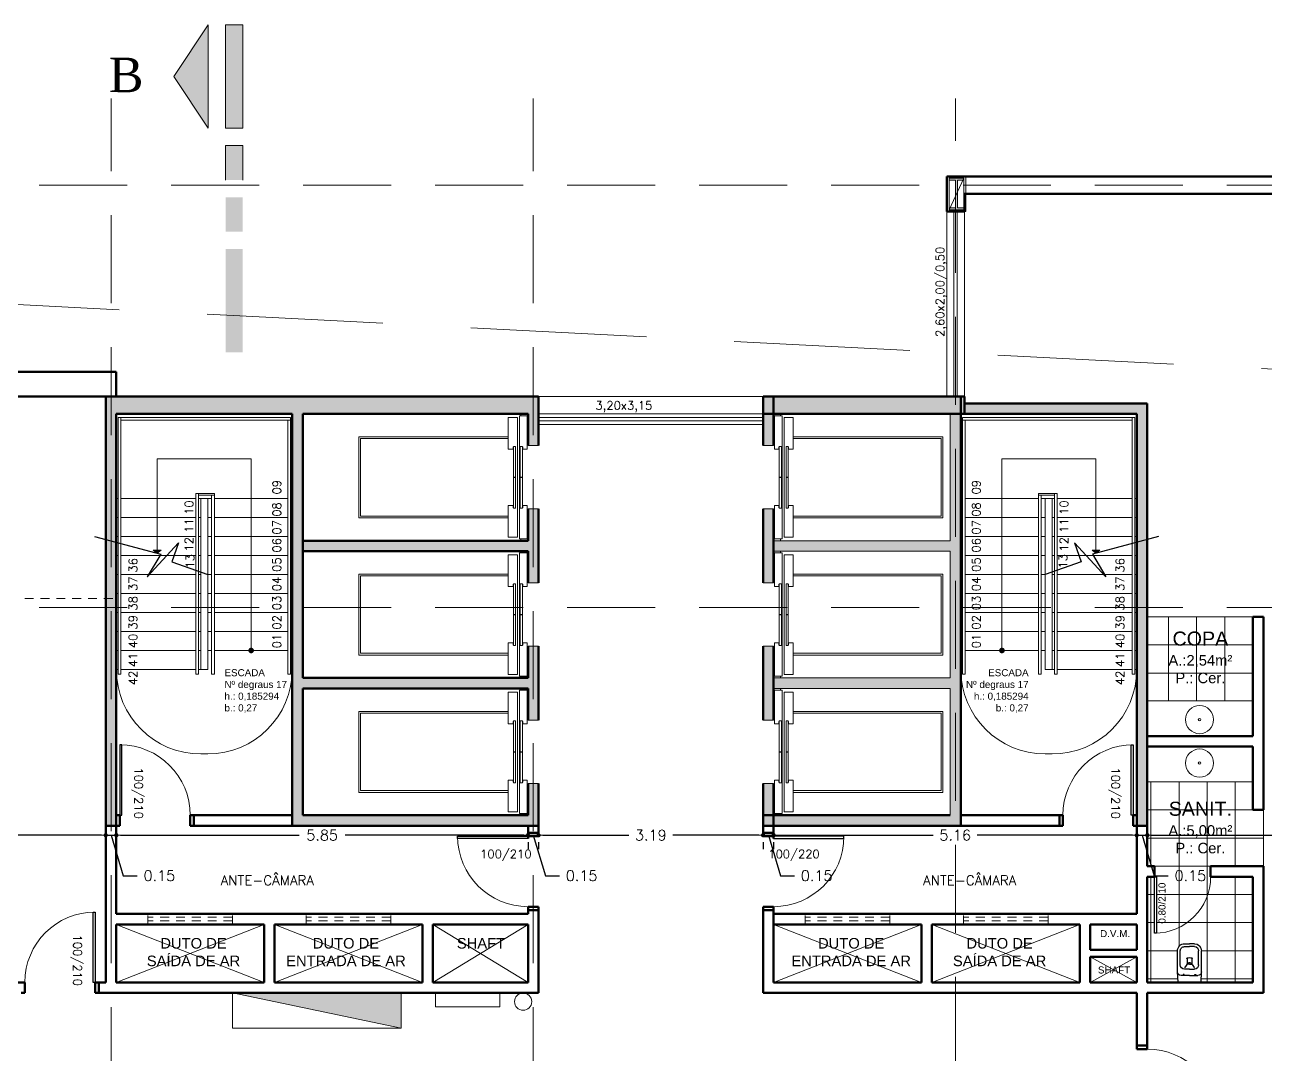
# Model space of a CAD drawing. Header units: millimetres. Extents: x 705 to 840, y 133 to 501.
# Drawn here: x 739.97 to 757.59, y 254.6 to 269.22 of the extents above; entities that cross this region are included whole.
import ezdxf

# ---------------------------------------------------------------- set-up
doc = ezdxf.new("R2010")
doc.units = ezdxf.units.MM
doc.header["$LTSCALE"] = 10
doc.linetypes.add('DASHED2', pattern=[0.375, 0.25, -0.125])
doc.linetypes.add('HIDDEN2', pattern=[0.1875, 0.125, -0.0625])
doc.layers.get('0').update_dxf_attribs({"color": 90})
for name, color, linetype, lineweight in [('cinza 03', 252, 'Continuous', 13), ('COTA', 90, 'Continuous', 9), ('DIMS', 90, 'Continuous', 9), ('HID', 16, 'Continuous', 20), ('LIFTELE', 16, 'Continuous', 20), ('linha estutura', 252, 'Continuous', 13), ('PAREDES', 50, 'Continuous', 50), ('PAREDES 2', 50, 'Continuous', 50), ('Pilares', 16, 'Continuous', 20), ('pn 02', 16, 'Continuous', 20), ('PN-01', 90, 'Continuous', 13), ('PN-03', 180, 'Continuous', 30), ('PN02', 16, 'Continuous', 20), ('recuos', 16, 'Continuous', 20), ('texto', 16, 'Continuous', 20), ('WALLS', 90, 'Continuous', 15)]:
    doc.layers.add(name, color=color, linetype=linetype, lineweight=lineweight)
doc.styles.get("Standard").update_dxf_attribs({"font": 'simplex.shx'})
doc.dimstyles.new('1-100', dxfattribs={"dimtxt": 0.15, "dimasz": 0.06, "dimexe": 0.2, "dimexo": 0.1, "dimgap": 0.1, "dimtad": 0, "dimzin": 0, "dimdsep": 46, "dimtxsty": 'Standard', "dimblk": 'DOT', "dimcen": 0.09, "dimclrd": 90, "dimclre": 90, "dimclrt": 16, "dimadec": 0, "dimazin": 0, "dimtfac": 1, "dimtofl": 0, "dimtmove": 0, "dimatfit": 3, "dimldrblk": 'DOT', "dimfxl": 0, "dimtolj": 1, "dimtzin": 0, "dimarcsym": 0})

# ---------------------------------------------------------------- blocks, each defined once
blk = doc.blocks.new('LIFTPLAN')
at = {"layer": 'LIFTELE', "color": 7, "linetype": 'Continuous'}
for p, q in [((-575, 0), (-575, 2125)), ((-575, 2125), (575, 2125)), ((575, 0), (575, 2125)), ((-550, 0), (-550, 2100)), ((-550, 2100), (550, 2100)), ((550, 0), (550, 2100)), ((-850, 0), (-400, 0)), ((-850, -130), (-850, 0)), ((-400, 0), (-400, -69)), ((400, 0), (850, 0)), ((400, -69), (400, 0)), ((850, 0), (850, -130)), ((875, -160), (-875, -160)), ((-875, -160), (-875, -269)), ((850, -130), (-850, -130)), ((-2, -75), (-439, -75)), ((-439, -75), (-439, -100)), ((-439, -100), (-2, -100)), ((-439, -170), (-2, -170)), ((-439, -200), (-439, -170)), ((-400, -69), (-432, -69)), ((-2, -100), (-2, -75)), ((-2, -170), (-2, -200)), ((2, -75), (439, -75)), ((2, -100), (2, -75)), ((439, -100), (2, -100)), ((439, -170), (2, -170)), ((2, -170), (2, -200)), ((432, -69), (400, -69)), ((439, -75), (439, -100)), ((439, -200), (439, -170)), ((875, -269), (875, -160)), ((-875, -180), (-900, -180)), ((-875, -269), (-400, -269)), ((-2, -200), (-439, -200)), ((-400, -206), (-432, -206)), ((-400, -269), (-400, -206)), ((2, -200), (439, -200)), ((400, -206), (400, -269)), ((432, -206), (400, -206)), ((400, -269), (875, -269)), ((900, -180), (875, -180))]:
    blk.add_line(p, q, dxfattribs=at)
blk = doc.blocks.new('VASO')
at = {"layer": 'PN-03', "color": 0}
for p, q in [((-0.513, -0.061), (-0.513, 0.098)), ((-0.508, 0.103), (-0.363, 0.109)), ((-0.413, -0.061), (-0.413, 0.059)), ((-0.363, 0.109), (-0.063, 0.109)), ((-0.323, -0.061), (-0.323, 0.009)), ((-0.299, 0.004), (-0.299, 0.011)), ((-0.255, -0.024), (-0.299, 0.004)), ((-0.263, 0.069), (-0.063, 0.069)), ((-0.003, 0.009), (-0.003, -0.061)), ((0.037, 0.009), (0.037, -0.061)), ((-0.513, -0.061), (-0.513, -0.219)), ((-0.413, -0.061), (-0.413, -0.181)), ((-0.323, -0.061), (-0.323, -0.131)), ((-0.255, -0.097), (-0.299, -0.125)), ((-0.299, -0.125), (-0.299, -0.132)), ((-0.253, -0.061), (-0.253, -0.031)), ((-0.238, -0.042), (-0.253, -0.041)), ((-0.253, -0.061), (-0.253, -0.09)), ((-0.238, -0.079), (-0.253, -0.08)), ((-0.183, -0.026), (-0.248, -0.026)), ((-0.183, -0.095), (-0.248, -0.095)), ((-0.003, -0.131), (-0.003, -0.061)), ((0.037, -0.131), (0.037, -0.061)), ((-0.508, -0.224), (-0.363, -0.231)), ((-0.363, -0.231), (-0.063, -0.231)), ((-0.263, -0.191), (-0.063, -0.191))]:
    blk.add_line(p, q, dxfattribs=at)
for points in [[(-0.402, 0.03, 0.139889), (-0.404, 0.03, 0.107118), (-0.405, 0.028, 0.079812), (-0.406, 0.026, 0.067459), (-0.406, 0.024, 0.067459), (-0.406, 0.021, 0.079812), (-0.405, 0.019, 0.107118), (-0.404, 0.018, 0.139889), (-0.402, 0.017, 0.139889), (-0.4, 0.018, 0.107118), (-0.399, 0.019, 0.079812), (-0.398, 0.021, 0.067459), (-0.398, 0.024, 0.067459), (-0.398, 0.026, 0.079812), (-0.399, 0.028, 0.107118), (-0.4, 0.03, 0.139889)], [(-0.402, -0.151, -0.139889), (-0.404, -0.151, -0.107118), (-0.405, -0.149, -0.079812), (-0.406, -0.147, -0.067459), (-0.406, -0.145, -0.067459), (-0.406, -0.142, -0.079812), (-0.405, -0.14, -0.107118), (-0.404, -0.139, -0.139889), (-0.402, -0.138, -0.139889), (-0.4, -0.139, -0.107118), (-0.399, -0.14, -0.079812), (-0.398, -0.142, -0.067459), (-0.398, -0.145, -0.067459), (-0.398, -0.147, -0.079812), (-0.399, -0.149, -0.107118), (-0.4, -0.151, -0.139889)]]:
    blk.add_lwpolyline(points, format="xyb", close=True, dxfattribs=at)
for centre, radius, start, end in [((-0.508, 0.098), 0.005, 92.5269, 180), ((-0.363, 0.059), 0.05, 90, 180), ((-0.263, 0.009), 0.06, 90, 180), ((-0.063, 0.009), 0.1, 0, 90), ((-0.063, 0.009), 0.06, 0, 90), ((-0.263, -0.131), 0.06, 180, 270), ((-0.248, -0.031), 0.005, 90, 180), ((-0.248, -0.09), 0.005, 180, 270), ((-0.239, -0.049), 0.0067, 14.1141, 81.8789), ((-0.239, -0.072), 0.0067, 278.1211, 345.8859), ((-0.284, -0.065), 0.055, 4.685, 19.1599), ((-0.284, -0.056), 0.055, 340.8401, 355.315), ((-0.185, 0.009), 0.0347, 272.8237, 292.69), ((-0.185, -0.13), 0.0347, 67.31, 87.1763), ((-0.169, -0.028), 0.005, 13.9425, 112.69), ((-0.169, -0.093), 0.005, 247.31, 346.0575), ((-0.275, -0.062), 0.116, 0.9159, 18.0203), ((-0.275, -0.059), 0.116, 341.9797, 359.0841), ((-0.063, -0.131), 0.06, 270, 0), ((-0.063, -0.131), 0.1, 270, 0), ((-0.508, -0.219), 0.005, 180, 267.4731), ((-0.363, -0.181), 0.05, 180, 270)]:
    blk.add_arc(centre, radius, start, end, dxfattribs=at)
blk = doc.blocks.new('_DOT')
at = {"color": 0, "linetype": 'ByBlock'}
blk.add_line((-0.5, 0), (-1, 0), dxfattribs=at)
at = {"color": 0, "linetype": 'ByBlock', "const_width": 0.5}
blk.add_lwpolyline([(-0.25, 0, 1), (0.25, 0, 1)], format="xyb", close=True, dxfattribs=at)
blk = doc.blocks.new('*D123')
at = {"layer": 'linha estutura', "color": 90, "lineweight": -2}
for p, q in [((735.376, 257.707), (737.887, 257.707)), ((741.056, 257.707), (738.544, 257.707)), ((735.316, 257.607), (735.316, 257.507)), ((741.116, 257.607), (741.116, 257.507))]:
    blk.add_line(p, q, dxfattribs=at)
at = {"layer": 'linha estutura', "color": 90, "lineweight": -2, "xscale": 0.06, "yscale": 0.06, "zscale": 0.06, "rotation": 180}
blk.add_blockref('_DOT', (735.316, 257.707), dxfattribs=at)
at = {"layer": 'linha estutura', "color": 90, "lineweight": -2, "xscale": 0.06, "yscale": 0.06, "zscale": 0.06}
blk.add_blockref('_DOT', (741.116, 257.707), dxfattribs=at)
at = {"layer": 'linha estutura', "color": 16, "insert": (738.216, 257.707), "char_height": 0.15, "attachment_point": 5}
blk.add_mtext('\\A1;5.80', dxfattribs=at)
blk = doc.blocks.new('*D124')
at = {"layer": 'linha estutura', "color": 90, "lineweight": -2}
for p, q in [((741.056, 257.707), (740.996, 257.707)), ((741.116, 257.707), (741.266, 257.707)), ((741.191, 257.707), (741.363, 257.132)), ((741.326, 257.707), (741.386, 257.707)), ((741.116, 257.607), (741.116, 257.507)), ((741.266, 257.607), (741.266, 257.507)), ((741.363, 257.132), (741.563, 257.132))]:
    blk.add_line(p, q, dxfattribs=at)
at = {"layer": 'linha estutura', "color": 90, "lineweight": -2, "xscale": 0.06, "yscale": 0.06, "zscale": 0.06}
blk.add_blockref('_DOT', (741.116, 257.707), dxfattribs=at)
at = {"layer": 'linha estutura', "color": 90, "lineweight": -2, "xscale": 0.06, "yscale": 0.06, "zscale": 0.06, "rotation": 180}
blk.add_blockref('_DOT', (741.266, 257.707), dxfattribs=at)
at = {"layer": 'linha estutura', "color": 16, "insert": (741.878, 257.132), "char_height": 0.15, "attachment_point": 5}
blk.add_mtext('\\A1;0.15', dxfattribs=at)
blk = doc.blocks.new('*D125')
at = {"layer": 'linha estutura', "color": 90, "lineweight": -2}
for p, q in [((741.326, 257.707), (743.862, 257.707)), ((747.056, 257.707), (744.519, 257.707)), ((741.266, 257.607), (741.266, 257.507)), ((747.116, 257.607), (747.116, 257.507))]:
    blk.add_line(p, q, dxfattribs=at)
at = {"layer": 'linha estutura', "color": 90, "lineweight": -2, "xscale": 0.06, "yscale": 0.06, "zscale": 0.06, "rotation": 180}
blk.add_blockref('_DOT', (741.266, 257.707), dxfattribs=at)
at = {"layer": 'linha estutura', "color": 90, "lineweight": -2, "xscale": 0.06, "yscale": 0.06, "zscale": 0.06}
blk.add_blockref('_DOT', (747.116, 257.707), dxfattribs=at)
at = {"layer": 'linha estutura', "color": 16, "insert": (744.191, 257.707), "char_height": 0.15, "attachment_point": 5}
blk.add_mtext('\\A1;5.85', dxfattribs=at)
blk = doc.blocks.new('*D126')
at = {"layer": 'linha estutura', "color": 90, "lineweight": -2}
for p, q in [((747.056, 257.707), (746.996, 257.707)), ((747.116, 257.707), (747.266, 257.707)), ((747.191, 257.707), (747.363, 257.132)), ((747.326, 257.707), (747.386, 257.707)), ((747.116, 257.607), (747.116, 257.507)), ((747.266, 257.607), (747.266, 257.507)), ((747.363, 257.132), (747.563, 257.132))]:
    blk.add_line(p, q, dxfattribs=at)
at = {"layer": 'linha estutura', "color": 90, "lineweight": -2, "xscale": 0.06, "yscale": 0.06, "zscale": 0.06}
blk.add_blockref('_DOT', (747.116, 257.707), dxfattribs=at)
at = {"layer": 'linha estutura', "color": 90, "lineweight": -2, "xscale": 0.06, "yscale": 0.06, "zscale": 0.06, "rotation": 180}
blk.add_blockref('_DOT', (747.266, 257.707), dxfattribs=at)
at = {"layer": 'linha estutura', "color": 16, "insert": (747.878, 257.132), "char_height": 0.15, "attachment_point": 5}
blk.add_mtext('\\A1;0.15', dxfattribs=at)
blk = doc.blocks.new('*D127')
at = {"layer": 'linha estutura', "color": 90, "lineweight": -2}
for p, q in [((747.326, 257.707), (748.55, 257.707)), ((750.396, 257.707), (749.172, 257.707)), ((747.266, 257.607), (747.266, 257.507)), ((750.456, 257.607), (750.456, 257.507))]:
    blk.add_line(p, q, dxfattribs=at)
at = {"layer": 'linha estutura', "color": 90, "lineweight": -2, "xscale": 0.06, "yscale": 0.06, "zscale": 0.06, "rotation": 180}
blk.add_blockref('_DOT', (747.266, 257.707), dxfattribs=at)
at = {"layer": 'linha estutura', "color": 90, "lineweight": -2, "xscale": 0.06, "yscale": 0.06, "zscale": 0.06}
blk.add_blockref('_DOT', (750.456, 257.707), dxfattribs=at)
at = {"layer": 'linha estutura', "color": 16, "insert": (748.861, 257.707), "char_height": 0.15, "attachment_point": 5}
blk.add_mtext('\\A1;3.19', dxfattribs=at)
blk = doc.blocks.new('*D128')
at = {"layer": 'linha estutura', "color": 90, "lineweight": -2}
for p, q in [((750.396, 257.707), (750.336, 257.707)), ((750.456, 257.707), (750.606, 257.707)), ((750.531, 257.707), (750.703, 257.132)), ((750.666, 257.707), (750.726, 257.707)), ((750.456, 257.607), (750.456, 257.507)), ((750.606, 257.607), (750.606, 257.507)), ((750.703, 257.132), (750.903, 257.132))]:
    blk.add_line(p, q, dxfattribs=at)
at = {"layer": 'linha estutura', "color": 90, "lineweight": -2, "xscale": 0.06, "yscale": 0.06, "zscale": 0.06}
blk.add_blockref('_DOT', (750.456, 257.707), dxfattribs=at)
at = {"layer": 'linha estutura', "color": 90, "lineweight": -2, "xscale": 0.06, "yscale": 0.06, "zscale": 0.06, "rotation": 180}
blk.add_blockref('_DOT', (750.606, 257.707), dxfattribs=at)
at = {"layer": 'linha estutura', "color": 16, "insert": (751.218, 257.132), "char_height": 0.15, "attachment_point": 5}
blk.add_mtext('\\A1;0.15', dxfattribs=at)
blk = doc.blocks.new('*D129')
at = {"layer": 'linha estutura', "color": 90, "lineweight": -2}
for p, q in [((750.666, 257.707), (752.875, 257.707)), ((755.706, 257.707), (753.497, 257.707)), ((750.606, 257.607), (750.606, 257.507)), ((755.766, 257.607), (755.766, 257.507))]:
    blk.add_line(p, q, dxfattribs=at)
at = {"layer": 'linha estutura', "color": 90, "lineweight": -2, "xscale": 0.06, "yscale": 0.06, "zscale": 0.06, "rotation": 180}
blk.add_blockref('_DOT', (750.606, 257.707), dxfattribs=at)
at = {"layer": 'linha estutura', "color": 90, "lineweight": -2, "xscale": 0.06, "yscale": 0.06, "zscale": 0.06}
blk.add_blockref('_DOT', (755.766, 257.707), dxfattribs=at)
at = {"layer": 'linha estutura', "color": 16, "insert": (753.186, 257.707), "char_height": 0.15, "attachment_point": 5}
blk.add_mtext('\\A1;5.16', dxfattribs=at)
blk = doc.blocks.new('*D130')
at = {"layer": 'linha estutura', "color": 90, "lineweight": -2}
for p, q in [((755.706, 257.707), (755.646, 257.707)), ((755.766, 257.707), (755.916, 257.707)), ((755.841, 257.707), (756.013, 257.132)), ((755.976, 257.707), (756.036, 257.707)), ((755.766, 257.607), (755.766, 257.507)), ((755.916, 257.607), (755.916, 257.507)), ((756.013, 257.132), (756.213, 257.132))]:
    blk.add_line(p, q, dxfattribs=at)
at = {"layer": 'linha estutura', "color": 90, "lineweight": -2, "xscale": 0.06, "yscale": 0.06, "zscale": 0.06}
blk.add_blockref('_DOT', (755.766, 257.707), dxfattribs=at)
at = {"layer": 'linha estutura', "color": 90, "lineweight": -2, "xscale": 0.06, "yscale": 0.06, "zscale": 0.06, "rotation": 180}
blk.add_blockref('_DOT', (755.916, 257.707), dxfattribs=at)
at = {"layer": 'linha estutura', "color": 16, "insert": (756.528, 257.132), "char_height": 0.15, "attachment_point": 5}
blk.add_mtext('\\A1;0.15', dxfattribs=at)
blk = doc.blocks.new('*D131')
at = {"layer": 'linha estutura', "color": 90, "lineweight": -2}
for p, q in [((755.976, 257.707), (758.6, 257.707)), ((761.881, 257.707), (759.257, 257.707)), ((755.916, 257.607), (755.916, 257.507)), ((761.941, 257.607), (761.941, 257.507))]:
    blk.add_line(p, q, dxfattribs=at)
at = {"layer": 'linha estutura', "color": 90, "lineweight": -2, "xscale": 0.06, "yscale": 0.06, "zscale": 0.06, "rotation": 180}
blk.add_blockref('_DOT', (755.916, 257.707), dxfattribs=at)
at = {"layer": 'linha estutura', "color": 90, "lineweight": -2, "xscale": 0.06, "yscale": 0.06, "zscale": 0.06}
blk.add_blockref('_DOT', (761.941, 257.707), dxfattribs=at)
at = {"layer": 'linha estutura', "color": 16, "insert": (758.928, 257.707), "char_height": 0.15, "attachment_point": 5}
blk.add_mtext('\\A1;6.02', dxfattribs=at)

msp = doc.modelspace()

# ---------------------------------------------------------------- hatches: boundary and pattern name
at = {"layer": 'cinza 03'}
h = msp.add_hatch(color=256, dxfattribs=at)
h.paths.add_polyline_path([(747.191, 263.941), (741.191, 263.941), (741.191, 261.887), (741.266, 261.867), (741.266, 262.182), (741.266, 263.691), (743.766, 263.691), (743.766, 258.772), (743.916, 258.772), (743.916, 259.791), (747.116, 259.791), (747.116, 259.341), (747.191, 259.341), (747.191, 260.391), (747.116, 260.391), (747.116, 259.941), (743.916, 259.941), (743.916, 263.691), (747.116, 263.691), (747.116, 263.241), (747.191, 263.241)])
h.paths.add_polyline_path([(747.266, 263.941), (747.191, 263.941), (747.191, 263.241), (747.266, 263.241)])
h.paths.add_polyline_path([(747.191, 262.341), (747.116, 262.341), (747.116, 261.891), (743.916, 261.891), (743.916, 261.741), (747.116, 261.741), (747.116, 261.291), (747.191, 261.291)], flags=17)
h.paths.add_polyline_path([(747.266, 262.341), (747.191, 262.341), (747.191, 261.291), (747.266, 261.291)])
h.paths.add_polyline_path([(747.266, 260.391), (747.191, 260.391), (747.191, 259.341), (747.266, 259.341)])
h.paths.add_polyline_path([(747.266, 258.441), (747.191, 258.441), (747.191, 257.841), (747.266, 257.841)])
h.paths.add_polyline_path([(747.191, 258.441), (747.116, 258.441), (747.116, 257.991), (743.916, 257.991), (743.916, 258.772), (743.766, 258.772), (743.766, 257.841), (747.191, 257.841)])
h.paths.add_polyline_path([(741.191, 261.887), (741.116, 261.907), (741.116, 261.071), (741.191, 261.071)])
h.paths.add_polyline_path([(741.266, 261.867), (741.191, 261.887), (741.191, 261.071), (741.266, 261.071)])
h.paths.add_polyline_path([(741.191, 261.071), (741.116, 261.071), (741.116, 257.841), (741.191, 257.841)])
h.paths.add_polyline_path([(741.266, 261.071), (741.191, 261.071), (741.191, 257.841), (741.266, 257.841), (741.266, 257.991)])
h.paths.add_polyline_path([(741.191, 263.941), (741.116, 263.941), (741.116, 261.907), (741.191, 261.887)])
h = msp.add_hatch(color=256, dxfattribs=at)
h.paths.add_polyline_path([(753.191, 263.941), (753.066, 263.941), (750.606, 263.941), (750.606, 263.691), (753.116, 263.691), (753.191, 263.691)])
h.paths.add_polyline_path([(750.606, 263.941), (750.456, 263.941), (750.456, 263.691), (750.606, 263.691)])
h.paths.add_polyline_path([(750.606, 263.691), (750.456, 263.691), (750.456, 263.241), (750.606, 263.241)])
h.paths.add_polyline_path([(750.606, 262.341), (750.456, 262.341), (750.456, 261.291), (750.606, 261.291)])
h.paths.add_polyline_path([(750.606, 260.391), (750.456, 260.391), (750.456, 259.341), (750.606, 259.341)])
h.paths.add_polyline_path([(750.606, 258.441), (750.456, 258.441), (750.456, 257.991), (750.606, 257.991)])
h.paths.add_polyline_path([(750.606, 257.991), (750.456, 257.991), (750.456, 257.841), (750.606, 257.841)])
h.paths.add_polyline_path([(753.191, 260.941), (753.116, 260.941), (753.116, 259.941), (750.606, 259.941), (750.606, 259.791), (753.116, 259.791), (753.116, 257.991), (750.606, 257.991), (750.606, 257.841), (753.191, 257.841)])
h.paths.add_polyline_path([(753.266, 260.941), (753.191, 260.941), (753.191, 257.841), (753.266, 257.841)])
h.paths.add_polyline_path([(753.266, 263.691), (753.191, 263.691), (753.191, 260.941), (753.266, 260.941)])
h.paths.add_polyline_path([(753.191, 263.691), (753.116, 263.691), (753.116, 261.891), (750.606, 261.891), (750.606, 261.741), (753.116, 261.741), (753.116, 260.941), (753.191, 260.941)])
h.paths.add_polyline_path([(753.266, 263.941), (753.191, 263.941), (753.191, 263.691), (753.266, 263.691)])
for points in [[(753.316, 263.941), (753.266, 263.941), (753.266, 263.691), (753.316, 263.691)], [(742.916, 255.466), (745.316, 254.966), (745.316, 255.466)]]:
    msp.add_hatch(color=256, dxfattribs=at).paths.add_polyline_path(points)
h = msp.add_hatch(color=256, dxfattribs=at)
h.paths.add_polyline_path([(755.916, 263.841), (753.316, 263.841), (753.316, 263.691), (755.766, 263.691), (755.766, 261.982), (755.766, 261.867), (755.916, 261.907)])
h.paths.add_polyline_path([(755.916, 261.907), (755.766, 261.867), (755.766, 257.841), (755.916, 257.841)])
h = msp.add_hatch(dxfattribs=at)
h.set_pattern_fill('_USER', color=256, scale=0.4, style=0, double=1, pattern_type=0)
h.set_pattern_definition([(0, (757.4159, 260.8106), (0, 0.4), []), (90, (757.4159, 260.8106), (-0.4, 2e-17), [])])
h.paths.add_polyline_path([(757.416, 260.811), (755.916, 260.811), (755.916, 259.616), (757.416, 259.616)])
h.paths.add_polyline_path([(756.168, 260.65), (757.173, 260.65), (757.173, 259.724), (756.168, 259.724)], flags=24)
h = msp.add_hatch(dxfattribs=at)
h.set_pattern_fill('_USER', color=256, scale=0.4, style=0, double=1, pattern_type=0)
h.set_pattern_definition([(0, (757.5659, 257.2656), (0, 0.4), []), (90, (757.5659, 257.2656), (-0.4, 2e-17), [])])
h.paths.add_polyline_path([(757.416, 258.066), (757.416, 258.466), (755.916, 258.466), (755.916, 257.266), (756.016, 257.266), (756.016, 257.116), (756.046, 257.116), (756.046, 256.316, 0.40327), (756.816, 257.116), (756.816, 257.266), (757.566, 257.266), (757.566, 258.066)])
h.paths.add_polyline_path([(757.416, 257.116), (756.816, 257.116, -0.40327), (756.046, 256.316), (756.046, 256.316), (756.016, 256.316), (756.016, 257.116), (755.916, 257.116), (755.916, 255.616), (756.357, 255.616, -0.401354), (756.352, 255.62), (756.346, 255.761, -0.022055), (756.346, 255.766), (756.346, 256.066, -0.414214), (756.446, 256.166), (756.516, 256.166), (756.586, 256.166, -0.414214), (756.686, 256.066), (756.686, 255.766, -0.022055), (756.686, 255.761), (756.679, 255.62, -0.401354), (756.674, 255.616), (757.416, 255.616)])
h.paths.add_polyline_path([(756.168, 258.233), (757.173, 258.233), (757.173, 257.307), (756.168, 257.307)], flags=24)
h.paths.add_polyline_path([(756.047, 256.426), (756.047, 257.046), (756.201, 257.046), (756.201, 256.426)], flags=25)
at = {"layer": 'Pilares'}
msp.add_hatch(color=256, dxfattribs=at).paths.add_polyline_path([(753.101, 266.591), (753.311, 266.591), (753.311, 266.621), (753.221, 266.621), (753.221, 267.011), (753.311, 267.011), (753.311, 267.041), (753.101, 267.041), (753.101, 267.011), (753.191, 267.011), (753.191, 266.621), (753.101, 266.621)])
at = {"layer": 'PN-01', "ltscale": 0.05}
h = msp.add_hatch(color=256, dxfattribs=at)
h.paths.add_polyline_path([(742.083, 268.484), (742.573, 269.219), (742.573, 267.749)])
h.paths.add_polyline_path([(742.818, 267.749), (742.818, 269.219), (743.063, 269.219), (743.063, 267.749)])
h.paths.add_polyline_path([(742.818, 267.014), (742.818, 267.504), (743.063, 267.504), (743.063, 267.014)])
h.paths.add_polyline_path([(742.818, 266.279), (742.818, 266.769), (743.063, 266.769), (743.063, 266.279)])
h.paths.add_polyline_path([(742.818, 265.31), (742.818, 266.034), (743.063, 266.034), (743.063, 265.31)])
h.paths.add_polyline_path([(742.818, 264.564), (742.818, 265.31), (743.063, 265.31), (743.063, 264.564)])
at = {"layer": 'PN-01'}
for points in [[(741.846, 261.715), (741.902, 261.758), (741.791, 261.758)], [(755.185, 261.715), (755.13, 261.758), (755.241, 261.758)]]:
    msp.add_hatch(color=256, dxfattribs=at).paths.add_polyline_path(points)

# ---------------------------------------------------------------- linework, layer by layer
at = {"layer": 'cinza 03'}
for p, q in [((753.066, 263.941), (753.266, 263.941)), ((757.416, 260.811), (755.916, 260.811)), ((742.566, 258.861), (742.466, 258.861)), ((754.466, 258.861), (754.566, 258.861)), ((757.566, 258.066), (757.566, 257.266)), ((741.266, 256.441), (743.366, 255.616)), ((743.366, 256.441), (741.266, 255.616)), ((743.516, 256.441), (745.616, 255.616)), ((745.616, 256.441), (743.516, 255.616)), ((745.766, 256.441), (747.116, 255.616)), ((745.766, 255.616), (747.116, 256.441)), ((750.606, 256.441), (752.706, 255.616)), ((752.706, 256.441), (750.606, 255.616)), ((752.856, 256.441), (754.956, 255.616)), ((754.956, 256.441), (752.856, 255.616)), ((755.106, 255.978), (755.766, 255.616)), ((755.766, 255.978), (755.106, 255.616)), ((742.916, 255.466), (742.916, 254.966)), ((745.316, 254.966), (742.916, 255.466)), ((745.316, 255.466), (745.316, 254.966)), ((742.916, 254.966), (745.316, 254.966))]:
    msp.add_line(p, q, dxfattribs=at)
at = {"layer": 'cinza 03', "linetype": 'HIDDEN2', "ltscale": 0.1}
msp.add_line((728.941, 261.071), (741.291, 261.071), dxfattribs=at)
at = {"layer": 'cinza 03'}
msp.add_lwpolyline([(745.801, 255.466), (746.717, 255.466), (746.717, 255.269), (745.801, 255.269)], close=True, dxfattribs=at)
msp.add_circle((747.047, 255.343), 0.123, dxfattribs=at)
for centre, radius, start, end in [((742.466, 260.061), 1.2, 180, 270), ((742.566, 260.061), 1.2, 270, 360), ((754.466, 260.061), 1.2, 180, 270), ((754.566, 260.061), 1.2, 270, 360), ((741.316, 257.991), 1, 0, 90), ((755.716, 257.991), 1, 90, 180), ((747.116, 257.692), 1, 180, 270), ((750.606, 257.692), 1, 270, 0), ((756.016, 257.116), 0.8, 270, 0), ((740.966, 255.616), 1, 90, 180), ((755.916, 253.668), 1, 0, 90)]:
    msp.add_arc(centre, radius, start, end, dxfattribs=at)
at = {"layer": 'HID'}
for p, q in [((755.916, 259.616), (757.416, 259.616)), ((755.916, 258.466), (757.416, 258.466))]:
    msp.add_line(p, q, dxfattribs=at)
for centre, radius in [((756.658, 259.349), 0.2), ((756.658, 259.349), 0.0172), ((756.658, 258.732), 0.2), ((756.658, 258.732), 0.0172)]:
    msp.add_circle(centre, radius, dxfattribs=at)
at = {"layer": 'linha estutura', "linetype": 'DASHED2', "ltscale": 0.5}
for p, q in [((741.191, 239.016), (741.191, 268.17)), ((747.191, 239.016), (747.191, 268.17)), ((753.191, 237.571), (753.191, 268.17)), ((723.297, 266.941), (767.656, 266.941)), ((723.297, 260.941), (767.656, 260.941))]:
    msp.add_line(p, q, dxfattribs=at)
at = {"layer": 'PAREDES', "linetype": 'Continuous'}
for p, q in [((753.266, 263.941), (753.266, 257.841)), ((741.266, 263.691), (741.266, 261.982)), ((743.766, 263.691), (743.766, 257.841)), ((743.916, 263.691), (743.916, 259.941)), ((755.766, 263.691), (755.766, 261.982)), ((755.766, 263.691), (755.766, 261.982)), ((747.116, 261.891), (743.916, 261.891)), ((747.116, 261.741), (743.916, 261.741)), ((743.916, 259.941), (747.116, 259.941)), ((743.916, 259.791), (747.116, 259.791)), ((743.916, 259.791), (743.916, 257.991))]:
    msp.add_line(p, q, dxfattribs=at)
at = {"layer": 'PAREDES'}
for p, q in [((741.266, 262.182), (741.266, 257.841)), ((741.266, 257.841), (741.266, 262.182)), ((755.766, 262.182), (755.766, 257.841)), ((755.766, 257.841), (755.766, 262.182)), ((755.766, 262.182), (755.766, 257.841)), ((755.766, 257.841), (755.766, 262.182)), ((741.266, 257.841), (741.266, 257.991)), ((741.316, 257.991), (741.266, 257.991)), ((741.316, 257.841), (741.316, 257.991)), ((741.316, 257.841), (741.316, 257.991)), ((742.316, 257.841), (742.316, 257.991)), ((742.316, 257.841), (742.316, 257.991)), ((742.316, 257.841), (742.316, 257.991)), ((743.766, 257.991), (742.316, 257.991)), ((742.366, 257.841), (742.366, 257.991)), ((753.266, 257.991), (754.716, 257.991)), ((754.666, 257.841), (754.666, 257.991)), ((754.716, 257.841), (754.716, 257.991)), ((754.716, 257.841), (754.716, 257.991)), ((754.716, 257.841), (754.716, 257.991)), ((755.716, 257.841), (755.716, 257.991)), ((755.716, 257.841), (755.716, 257.991)), ((755.716, 257.991), (755.766, 257.991)), ((755.766, 257.841), (755.766, 257.991)), ((741.316, 257.841), (741.116, 257.841)), ((743.766, 257.841), (742.316, 257.841)), ((747.266, 257.742), (747.116, 257.742)), ((747.266, 257.692), (747.116, 257.692)), ((747.266, 257.692), (747.116, 257.692)), ((750.456, 257.742), (750.606, 257.742)), ((750.456, 257.692), (750.606, 257.692)), ((750.456, 257.692), (750.606, 257.692)), ((753.266, 257.841), (754.716, 257.841)), ((755.716, 257.841), (755.916, 257.841)), ((747.266, 256.692), (747.116, 256.692)), ((747.266, 256.692), (747.116, 256.692)), ((747.266, 256.692), (747.116, 256.692)), ((747.266, 256.642), (747.116, 256.642)), ((750.456, 256.692), (750.606, 256.692)), ((750.456, 256.692), (750.606, 256.692)), ((750.456, 256.692), (750.606, 256.692)), ((750.456, 256.642), (750.606, 256.642)), ((739.966, 255.466), (739.966, 255.616)), ((740.966, 255.466), (740.966, 255.616)), ((741.016, 255.466), (741.016, 255.616)), ((755.766, 254.718), (755.916, 254.718)), ((755.766, 254.668), (755.916, 254.668))]:
    msp.add_line(p, q, dxfattribs=at)
at = {"layer": 'PAREDES 2'}
for p, q in [((753.066, 267.066), (753.066, 266.566)), ((762.191, 267.066), (753.066, 267.066)), ((753.316, 266.816), (753.316, 266.566)), ((761.941, 266.816), (753.316, 266.816)), ((753.316, 266.566), (753.066, 266.566)), ((735.066, 264.291), (741.266, 264.291)), ((741.266, 263.941), (741.266, 264.291)), ((747.266, 263.941), (735.316, 263.941)), ((741.116, 263.941), (741.116, 255.616)), ((747.266, 263.941), (747.266, 263.241)), ((753.066, 263.941), (750.456, 263.941)), ((750.456, 263.941), (750.456, 263.241)), ((750.606, 263.941), (750.606, 263.241)), ((753.066, 263.941), (753.316, 263.941)), ((753.316, 263.941), (753.316, 263.691)), ((741.116, 255.616), (741.116, 263.691)), ((741.266, 263.691), (741.266, 256.591)), ((743.766, 263.691), (741.266, 263.691)), ((741.266, 256.591), (741.266, 263.691)), ((747.116, 263.691), (743.916, 263.691)), ((747.116, 263.691), (747.116, 263.241)), ((753.316, 263.691), (750.456, 263.691)), ((755.916, 263.841), (753.316, 263.841)), ((755.766, 263.691), (753.316, 263.691)), ((755.766, 263.691), (755.766, 256.591)), ((755.916, 263.841), (755.916, 257.266)), ((755.916, 257.266), (755.916, 263.841)), ((747.116, 262.341), (747.116, 261.891)), ((747.266, 262.341), (747.266, 261.291)), ((750.456, 262.341), (750.456, 261.291)), ((750.606, 262.341), (750.606, 261.291)), ((747.116, 261.741), (747.116, 261.291)), ((757.416, 260.811), (757.416, 259.116)), ((757.566, 260.811), (757.416, 260.811)), ((757.566, 260.811), (757.566, 258.066)), ((747.116, 260.391), (747.116, 259.941)), ((747.266, 260.391), (747.266, 259.341)), ((750.456, 260.391), (750.456, 259.341)), ((750.606, 260.391), (750.606, 259.341)), ((747.116, 259.791), (747.116, 259.341)), ((755.916, 259.116), (757.416, 259.116)), ((755.916, 258.966), (757.416, 258.966)), ((757.416, 258.966), (757.416, 258.066)), ((747.116, 258.441), (747.116, 257.991)), ((747.266, 258.441), (747.266, 257.841)), ((750.456, 258.441), (750.456, 257.841)), ((750.606, 258.441), (750.606, 257.841)), ((757.416, 258.066), (757.566, 258.066)), ((743.916, 257.991), (747.116, 257.991)), ((753.116, 257.991), (750.456, 257.991)), ((743.766, 257.841), (747.266, 257.841)), ((747.116, 257.841), (747.116, 257.662)), ((747.266, 257.841), (747.266, 257.692)), ((753.266, 257.841), (750.456, 257.841)), ((750.456, 257.841), (750.456, 257.692)), ((750.606, 257.841), (750.606, 257.662)), ((756.016, 257.266), (755.916, 257.266)), ((756.016, 257.266), (756.016, 257.116)), ((756.816, 257.266), (756.816, 257.116)), ((756.816, 257.266), (757.566, 257.266)), ((757.566, 257.266), (757.566, 255.466)), ((755.916, 255.616), (755.916, 257.116)), ((755.916, 257.116), (756.016, 257.116)), ((755.916, 257.116), (755.916, 255.616)), ((756.816, 257.116), (757.416, 257.116)), ((757.416, 257.116), (757.416, 255.616)), ((747.116, 256.692), (747.116, 256.591)), ((747.266, 256.692), (747.266, 255.466)), ((750.456, 256.692), (750.456, 255.466)), ((750.606, 256.692), (750.606, 256.441)), ((741.266, 256.591), (747.116, 256.591)), ((755.766, 256.591), (750.606, 256.591)), ((741.266, 255.616), (741.266, 256.441)), ((741.266, 256.441), (743.366, 256.441)), ((741.266, 256.441), (741.266, 255.616)), ((743.366, 256.441), (743.366, 255.616)), ((743.516, 256.441), (745.616, 256.441)), ((743.516, 256.441), (743.516, 255.616)), ((745.616, 256.441), (745.616, 255.616)), ((745.766, 256.441), (745.766, 255.616)), ((745.766, 256.441), (747.116, 256.441)), ((747.116, 256.441), (747.116, 255.616)), ((752.706, 256.441), (750.606, 256.441)), ((750.606, 256.441), (750.606, 255.616)), ((752.706, 256.441), (752.706, 255.616)), ((752.856, 256.441), (752.856, 255.616)), ((754.956, 256.441), (752.856, 256.441)), ((754.956, 256.441), (754.956, 255.616)), ((755.766, 256.441), (755.106, 256.441)), ((755.106, 256.441), (755.106, 256.078)), ((755.766, 256.078), (755.766, 256.441)), ((755.106, 256.078), (755.766, 256.078)), ((755.106, 255.978), (755.766, 255.978)), ((755.106, 255.978), (755.106, 255.616)), ((755.766, 255.616), (755.766, 255.978)), ((736.916, 255.616), (739.966, 255.616)), ((740.966, 255.616), (741.116, 255.616)), ((741.266, 255.616), (743.366, 255.616)), ((743.516, 255.616), (745.616, 255.616)), ((745.766, 255.616), (747.116, 255.616)), ((750.606, 255.616), (752.706, 255.616)), ((752.856, 255.616), (754.956, 255.616)), ((755.106, 255.616), (755.766, 255.616)), ((755.916, 255.616), (757.116, 255.616)), ((755.916, 255.616), (756.466, 255.616)), ((756.566, 255.616), (757.416, 255.616)), ((739.916, 255.466), (739.966, 255.466)), ((740.966, 255.466), (747.266, 255.466)), ((755.766, 255.466), (750.456, 255.466)), ((755.766, 254.668), (755.766, 255.466)), ((757.566, 255.466), (755.916, 255.466)), ((755.916, 254.668), (755.916, 255.466)), ((755.766, 254.718), (755.766, 254.668))]:
    msp.add_line(p, q, dxfattribs=at)
at = {"layer": 'Pilares'}
for p, q in [((753.076, 267.066), (753.336, 267.066)), ((753.076, 266.566), (753.076, 267.066)), ((753.101, 266.591), (753.101, 267.041)), ((753.311, 267.041), (753.101, 266.591)), ((753.311, 266.591), (753.311, 267.041)), ((753.336, 266.566), (753.336, 267.066)), ((753.191, 267.011), (753.101, 267.011)), ((753.191, 266.621), (753.191, 267.011)), ((753.221, 266.621), (753.221, 267.011)), ((753.311, 267.011), (753.221, 267.011)), ((753.076, 266.566), (753.336, 266.566)), ((753.191, 266.621), (753.101, 266.621)), ((753.311, 266.621), (753.221, 266.621))]:
    msp.add_line(p, q, dxfattribs=at)
for points in [[(753.311, 267.011), (753.311, 267.041), (753.101, 267.041), (753.101, 267.011)], [(753.101, 266.621), (753.101, 266.591), (753.311, 266.591), (753.311, 266.621)]]:
    msp.add_lwpolyline(points, dxfattribs=at)
at = {"layer": 'pn 02', "ltscale": 0.05}
for q in [(742.083, 268.484), (742.573, 267.749), (742.573, 267.749)]:
    msp.add_line((742.573, 269.219), q, dxfattribs=at)
at = {"layer": 'pn 02'}
for p, q in [((742.573, 267.749), (742.573, 269.219)), ((742.818, 267.749), (742.818, 269.219)), ((742.818, 269.219), (743.063, 269.219)), ((743.063, 269.219), (743.063, 267.749)), ((743.063, 267.749), (742.818, 267.749)), ((743.063, 267.504), (742.818, 267.504)), ((742.818, 267.014), (742.818, 267.504)), ((743.063, 267.504), (743.063, 267.014)), ((741.266, 262.491), (741.292, 262.491)), ((741.33, 262.491), (742.397, 262.491)), ((742.435, 262.491), (742.466, 262.491)), ((742.466, 261.434), (742.466, 262.491)), ((742.466, 262.491), (742.566, 262.491)), ((742.566, 260.061), (742.566, 262.491)), ((742.566, 262.491), (742.621, 262.491)), ((742.66, 262.491), (743.704, 262.491)), ((743.742, 262.491), (743.766, 262.491)), ((753.29, 262.491), (753.266, 262.491)), ((754.372, 262.491), (753.328, 262.491)), ((754.466, 262.491), (754.41, 262.491)), ((754.466, 260.061), (754.466, 262.491)), ((754.566, 262.491), (754.466, 262.491)), ((754.566, 261.434), (754.566, 262.491)), ((754.597, 262.491), (754.566, 262.491)), ((755.702, 262.491), (754.635, 262.491)), ((755.766, 262.491), (755.74, 262.491)), ((741.266, 262.221), (741.292, 262.221)), ((741.33, 262.221), (742.397, 262.221)), ((742.435, 262.221), (742.466, 262.221)), ((742.566, 262.221), (742.621, 262.221)), ((742.66, 262.221), (743.704, 262.221)), ((743.742, 262.221), (743.766, 262.221)), ((753.29, 262.221), (753.266, 262.221)), ((754.372, 262.221), (753.328, 262.221)), ((754.466, 262.221), (754.41, 262.221)), ((754.597, 262.221), (754.566, 262.221)), ((755.702, 262.221), (754.635, 262.221)), ((755.766, 262.221), (755.74, 262.221)), ((741.266, 261.951), (741.292, 261.951)), ((741.33, 261.951), (742.397, 261.951)), ((742.435, 261.951), (742.466, 261.951)), ((742.566, 261.951), (742.621, 261.951)), ((742.66, 261.951), (743.704, 261.951)), ((743.742, 261.951), (743.766, 261.951)), ((753.29, 261.951), (753.266, 261.951)), ((754.372, 261.951), (753.328, 261.951)), ((754.466, 261.951), (754.41, 261.951)), ((754.597, 261.951), (754.566, 261.951)), ((755.702, 261.951), (754.635, 261.951)), ((755.766, 261.951), (755.74, 261.951)), ((741.886, 261.681), (742.397, 261.681)), ((742.435, 261.681), (742.466, 261.681)), ((742.566, 261.681), (742.621, 261.681)), ((742.66, 261.681), (743.704, 261.681)), ((743.742, 261.681), (743.766, 261.681)), ((753.29, 261.681), (753.266, 261.681)), ((754.372, 261.681), (753.328, 261.681)), ((754.466, 261.681), (754.41, 261.681)), ((754.597, 261.681), (754.566, 261.681)), ((755.146, 261.681), (754.635, 261.681)), ((742.566, 261.411), (742.621, 261.411)), ((742.66, 261.411), (743.704, 261.411)), ((743.742, 261.411), (743.766, 261.411)), ((753.29, 261.411), (753.266, 261.411)), ((754.372, 261.411), (753.328, 261.411)), ((754.466, 261.411), (754.41, 261.411)), ((742.566, 261.141), (742.621, 261.141)), ((742.66, 261.141), (743.704, 261.141)), ((743.742, 261.141), (743.766, 261.141)), ((753.29, 261.141), (753.266, 261.141)), ((754.372, 261.141), (753.328, 261.141)), ((754.466, 261.141), (754.41, 261.141)), ((742.566, 260.871), (742.621, 260.871)), ((742.66, 260.871), (743.704, 260.871)), ((743.742, 260.871), (743.766, 260.871)), ((753.29, 260.871), (753.266, 260.871)), ((754.372, 260.871), (753.328, 260.871)), ((754.466, 260.871), (754.41, 260.871)), ((742.566, 260.601), (742.621, 260.601)), ((742.66, 260.601), (743.704, 260.601)), ((743.742, 260.601), (743.766, 260.601)), ((753.29, 260.601), (753.266, 260.601)), ((754.372, 260.601), (753.328, 260.601)), ((754.466, 260.601), (754.41, 260.601)), ((742.566, 260.331), (742.621, 260.331)), ((742.66, 260.331), (743.704, 260.331)), ((743.742, 260.331), (743.766, 260.331)), ((753.29, 260.331), (753.266, 260.331)), ((754.372, 260.331), (753.328, 260.331)), ((754.466, 260.331), (754.41, 260.331)), ((742.466, 260.061), (742.566, 260.061)), ((754.566, 260.061), (754.466, 260.061))]:
    msp.add_line(p, q, dxfattribs=at)
for points in [[(741.292, 263.639), (743.742, 263.639), (743.742, 263.601), (741.33, 263.601)], [(741.292, 263.639), (741.292, 261.859)], [(741.33, 261.85), (741.33, 263.639)], [(743.742, 263.639), (743.742, 259.996), (743.704, 259.996), (743.704, 263.601)], [(753.29, 263.639), (753.29, 259.996), (753.328, 259.996), (753.328, 263.601)], [(755.74, 263.639), (753.29, 263.639), (753.29, 263.601), (755.702, 263.601)], [(755.702, 261.85), (755.702, 263.639)], [(755.74, 263.639), (755.74, 261.859)], [(742.397, 262.537), (742.397, 262.563), (742.661, 262.563), (742.661, 262.537), (742.435, 262.537)], [(742.397, 262.563), (742.397, 261.46)], [(742.435, 261.446), (742.435, 262.563)], [(742.66, 262.537), (742.66, 259.996), (742.621, 259.996), (742.621, 262.537)], [(754.635, 262.537), (754.635, 262.563), (754.371, 262.563), (754.371, 262.537), (754.597, 262.537)], [(754.372, 262.537), (754.372, 259.996), (754.41, 259.996), (754.41, 262.537)], [(754.597, 261.446), (754.597, 262.563)], [(754.635, 262.563), (754.635, 261.46)]]:
    msp.add_lwpolyline(points, dxfattribs=at)
at = {"layer": 'PN-01', "ltscale": 0.05}
msp.add_line((742.083, 268.484), (742.573, 267.749), dxfattribs=at)
at = {"layer": 'PN-01'}
for p, q in [((753.066, 266.928), (753.066, 266.566)), ((753.066, 266.566), (753.066, 263.941)), ((753.166, 266.566), (753.166, 263.941)), ((753.216, 266.566), (753.216, 263.941)), ((753.316, 266.566), (753.316, 263.941)), ((750.456, 263.941), (747.266, 263.941)), ((750.456, 263.691), (747.266, 263.691)), ((750.456, 263.641), (747.266, 263.641)), ((750.456, 263.591), (747.266, 263.591)), ((750.456, 263.541), (747.266, 263.541)), ((743.182, 263.052), (741.846, 263.052)), ((741.846, 263.052), (741.846, 261.712)), ((743.182, 260.331), (743.182, 263.052)), ((753.85, 260.331), (753.85, 263.052)), ((753.85, 263.052), (755.185, 263.052)), ((755.185, 263.052), (755.185, 261.712)), ((741.266, 261.681), (741.292, 261.681)), ((741.33, 261.681), (741.886, 261.681)), ((755.702, 261.681), (755.146, 261.681)), ((755.766, 261.681), (755.74, 261.681)), ((741.266, 261.411), (741.292, 261.411)), ((741.33, 261.411), (742.397, 261.411)), ((742.435, 261.411), (742.466, 261.411)), ((742.466, 261.434), (742.466, 260.061)), ((754.566, 261.434), (754.566, 260.061)), ((754.597, 261.411), (754.566, 261.411)), ((755.702, 261.411), (754.635, 261.411)), ((755.766, 261.411), (755.74, 261.411)), ((741.266, 261.141), (741.292, 261.141)), ((741.33, 261.141), (742.397, 261.141)), ((742.435, 261.141), (742.466, 261.141)), ((754.597, 261.141), (754.566, 261.141)), ((755.702, 261.141), (754.635, 261.141)), ((755.766, 261.141), (755.74, 261.141)), ((741.266, 260.871), (741.292, 260.871)), ((741.33, 260.871), (742.397, 260.871)), ((742.435, 260.871), (742.466, 260.871)), ((754.597, 260.871), (754.566, 260.871)), ((755.702, 260.871), (754.635, 260.871)), ((755.766, 260.871), (755.74, 260.871)), ((741.266, 260.601), (741.292, 260.601)), ((741.33, 260.601), (742.397, 260.601)), ((742.435, 260.601), (742.466, 260.601)), ((754.597, 260.601), (754.566, 260.601)), ((755.702, 260.601), (754.635, 260.601)), ((755.766, 260.601), (755.74, 260.601)), ((741.266, 260.331), (741.292, 260.331)), ((741.33, 260.331), (742.397, 260.331)), ((742.435, 260.331), (742.466, 260.331)), ((754.597, 260.331), (754.566, 260.331)), ((755.702, 260.331), (754.635, 260.331)), ((755.766, 260.331), (755.74, 260.331)), ((741.266, 260.061), (741.292, 260.061)), ((741.33, 260.061), (742.397, 260.061)), ((742.435, 260.061), (742.466, 260.061)), ((754.597, 260.061), (754.566, 260.061)), ((755.702, 260.061), (754.635, 260.061)), ((755.766, 260.061), (755.74, 260.061))]:
    msp.add_line(p, q, dxfattribs=at)
for points in [[(741.33, 261.85), (741.33, 259.996), (741.292, 259.996), (741.292, 261.86)], [(755.702, 261.85), (755.702, 259.996), (755.74, 259.996), (755.74, 261.86)], [(742.435, 261.446), (742.435, 259.996), (742.397, 259.996), (742.397, 261.46)], [(754.597, 261.446), (754.597, 259.996), (754.635, 259.996), (754.635, 261.46)]]:
    msp.add_lwpolyline(points, dxfattribs=at)
for points in [[(741.846, 261.715), (741.902, 261.758), (741.791, 261.758)], [(755.185, 261.715), (755.13, 261.758), (755.241, 261.758)]]:
    msp.add_lwpolyline(points, close=True, dxfattribs=at)
at = {"layer": 'PN-01', "const_width": 0.04}
for points in [[(743.162, 260.331, 1), (743.202, 260.331, 1)], [(753.87, 260.331, -1), (753.83, 260.331, -1)]]:
    msp.add_lwpolyline(points, format="xyb", close=True, dxfattribs=at)
at = {"layer": 'PN-03'}
for points in [[(740.955, 261.951), (741.897, 261.699), (741.704, 261.377), (742.149, 261.859), (742.053, 261.589), (742.566, 261.411)], [(756.077, 261.951), (755.135, 261.699), (755.328, 261.377), (754.883, 261.859), (754.978, 261.589), (754.466, 261.411)]]:
    msp.add_lwpolyline(points, dxfattribs=at)
for points in [[(741.316, 257.991), (741.346, 257.991), (741.346, 258.991), (741.316, 258.991)], [(755.716, 257.991), (755.686, 257.991), (755.686, 258.991), (755.716, 258.991)], [(747.116, 257.692), (747.116, 257.662), (746.116, 257.662), (746.116, 257.692)], [(750.606, 257.692), (750.606, 257.662), (751.606, 257.662), (751.606, 257.692)], [(756.016, 256.316), (756.016, 257.116), (756.046, 257.116), (756.046, 256.316)], [(740.966, 255.616), (740.936, 255.616), (740.936, 256.616), (740.966, 256.616)]]:
    msp.add_lwpolyline(points, close=True, dxfattribs=at)
at = {"layer": 'PN02', "linetype": 'HIDDEN2', "ltscale": 0.1}
for p, q in [((741.716, 256.441), (741.716, 256.591)), ((742.916, 256.541), (741.716, 256.541)), ((742.916, 256.491), (741.716, 256.491)), ((742.916, 256.441), (742.916, 256.591)), ((743.966, 256.441), (743.966, 256.591)), ((745.166, 256.541), (743.966, 256.541)), ((745.166, 256.491), (743.966, 256.491)), ((745.166, 256.441), (745.166, 256.591)), ((751.056, 256.441), (751.056, 256.591)), ((752.256, 256.541), (751.056, 256.541)), ((752.256, 256.491), (751.056, 256.491)), ((752.256, 256.441), (752.256, 256.591)), ((753.306, 256.441), (753.306, 256.591)), ((754.506, 256.541), (753.306, 256.541)), ((754.506, 256.491), (753.306, 256.491)), ((754.506, 256.441), (754.506, 256.591))]:
    msp.add_line(p, q, dxfattribs=at)
at = {"layer": 'recuos', "linetype": 'DASHED2'}
msp.add_line((786.249, 262.855), (737.445, 265.371), dxfattribs=at)
at = {"layer": 'WALLS', "linetype": 'Continuous'}
for p, q in [((747.116, 263.241), (747.116, 263.691)), ((753.116, 263.691), (750.606, 263.691)), ((750.606, 263.241), (750.606, 263.691)), ((753.116, 261.891), (753.116, 263.691)), ((747.116, 263.241), (747.266, 263.241)), ((750.606, 263.241), (750.456, 263.241)), ((747.116, 261.891), (747.116, 262.341)), ((747.266, 262.341), (747.116, 262.341)), ((750.456, 262.341), (750.606, 262.341)), ((750.606, 261.891), (750.606, 262.341)), ((747.116, 261.741), (747.116, 261.291)), ((750.606, 261.891), (753.116, 261.891)), ((750.606, 261.741), (753.116, 261.741)), ((750.606, 261.741), (750.606, 261.291)), ((753.116, 261.741), (753.116, 259.941)), ((747.266, 261.291), (747.116, 261.291)), ((750.456, 261.291), (750.606, 261.291)), ((747.116, 260.391), (747.266, 260.391)), ((747.116, 260.391), (747.116, 259.941)), ((750.606, 260.391), (750.456, 260.391)), ((750.606, 260.391), (750.606, 259.941)), ((753.116, 259.941), (750.606, 259.941)), ((747.116, 259.341), (747.116, 259.791)), ((753.116, 259.791), (750.606, 259.791)), ((750.606, 259.341), (750.606, 259.791)), ((753.116, 257.991), (753.116, 259.791)), ((747.116, 259.341), (747.266, 259.341)), ((750.606, 259.341), (750.456, 259.341)), ((747.116, 257.991), (747.116, 258.441)), ((747.266, 258.441), (747.116, 258.441)), ((750.456, 258.441), (750.606, 258.441)), ((750.606, 257.991), (750.606, 258.441)), ((750.606, 257.991), (753.116, 257.991))]:
    msp.add_line(p, q, dxfattribs=at)

# ---------------------------------------------------------------- block references
at = {"layer": 'DIMS', "yscale": 0.001, "zscale": 0.001}
for p, xscale, rotation in [((746.836, 262.791), 0.001, 90), ((750.886, 262.791), -0.001, 270), ((746.836, 260.841), -0.001, 90), ((750.886, 260.841), 0.001, 270), ((746.836, 258.891), 0.001, 90), ((750.886, 258.891), -0.001, 270)]:
    msp.add_blockref('LIFTPLAN', p, dxfattribs=dict(at, xscale=xscale, rotation=rotation))
at = {"layer": 'HID', "xscale": -1, "rotation": 270}
msp.add_blockref('VASO', (756.576, 256.128), dxfattribs=at)

# ---------------------------------------------------------------- texts
at = {"layer": 'COTA'}
for s, insert, char_height, width, attachment_point in [('{\\fArial|b0|i0|c0|p34;COPA\\P\\H0.75x;A.:2,54m²\\PP.: Cer.}', (756.67, 260.6), 0.2, 1.3, 2), ('{\\fArial|b0|i0|c0|p34;ESCADA\\PNº degraus 17\\Ph.: 0,185294\\Pb.: 0,27}', (742.803, 259.447), 0.1, 1.367, 7), ('{\\fArial|b0|i0|c0|p34;ESCADA\\PNº degraus 17\\Ph.: 0,185294\\Pb.: 0,27}', (754.229, 259.447), 0.1, 1.367, 9), ('{\\fArial|b0|i0|c0|p34;SANIT.\\P\\H0.75x;A.:5,00m²\\PP.: Cer.}', (756.67, 258.183), 0.2, 1.3, 2), ('{\\fArial|b0|i0|c0|p34;D.V.M.}', (755.245, 256.259), 0.1, 0.274, 7), ('{\\fArial|b0|i0|c0|p34;DUTO DE SAÍDA DE AR}', (742.363, 256.247), 0.15, 1.506, 2), ('{\\fArial|b0|i0|c0|p34;DUTO DE ENTRADA DE AR}', (744.529, 256.247), 0.15, 1.77087, 2), ('{\\fArial|b0|i0|c0|p34;SHAFT}', (746.448, 256.247), 0.15, 1.771, 2), ('{\\fArial|b0|i0|c0|p34;DUTO DE ENTRADA DE AR}', (751.708, 256.247), 0.15, 1.77087, 2), ('{\\fArial|b0|i0|c0|p34;DUTO DE SAÍDA DE AR}', (753.817, 256.247), 0.15, 1.506, 2), ('{\\fArial|b0|i0|c0|p34;SHAFT}', (755.443, 255.843), 0.1, 0.50418, 2)]:
    msp.add_mtext(s, dxfattribs=dict(at, insert=insert, char_height=char_height, width=width, attachment_point=attachment_point))
at = {"layer": 'COTA', "insert": (756.176, 256.451), "char_height": 0.1, "width": 1.367, "attachment_point": 7, "rotation": 90}
msp.add_mtext('{\\fArial|b0|i0|c0|p34;0.80/2.10}', dxfattribs=at)
at = {"layer": 'pn 02', "ltscale": 0.05, "insert": (741.159, 268.26), "char_height": 0.49, "width": 3.68578, "attachment_point": 7}
msp.add_mtext('{\\fTimes New Roman|b0|i0|c0|p18;B}', dxfattribs=at)
at = {"layer": 'texto'}
for s, rotation, p in [('2,60x2,00/0,50', 90, (753.03, 264.786)), ('09', 90, (743.607, 262.548)), ('09', 90, (753.545, 262.548)), ('10', 90, (742.36, 262.259)), ('10', 90, (754.792, 262.259)), ('08', 90, (743.607, 262.231)), ('08', 90, (753.545, 262.231)), ('11', 90, (742.36, 262.005)), ('07', 90, (743.607, 261.977)), ('07', 90, (753.545, 261.977)), ('11', 90, (754.792, 262.005)), ('12', 90, (742.36, 261.737)), ('06', 90, (743.607, 261.723)), ('06', 90, (753.545, 261.723)), ('12', 90, (754.792, 261.737)), ('36', 90, (741.563, 261.439)), ('13', 90, (742.374, 261.497)), ('05', 90, (743.607, 261.448)), ('05', 90, (753.545, 261.448)), ('13', 90, (754.778, 261.497)), ('36', 90, (755.589, 261.439)), ('37', 90, (741.563, 261.176)), ('04', 90, (743.607, 261.172)), ('04', 90, (753.545, 261.172)), ('37', 90, (755.589, 261.176)), ('38', 90, (741.563, 260.898)), ('03', 90, (743.607, 260.904)), ('03', 90, (753.545, 260.904)), ('38', 90, (755.589, 260.898)), ('39', 90, (741.563, 260.628)), ('02', 90, (743.607, 260.629)), ('02', 90, (753.545, 260.629)), ('39', 90, (755.589, 260.628)), ('40', 90, (741.563, 260.365)), ('01', 90, (743.607, 260.361)), ('01', 90, (753.545, 260.361)), ('40', 90, (755.589, 260.365)), ('41', 90, (741.563, 260.095)), ('41', 90, (755.589, 260.095)), ('42', 90, (741.563, 259.839)), ('42', 90, (755.589, 259.839)), ('100/210', 270, (741.523, 258.67)), ('100/210', 270, (755.405, 258.67)), ('100/210', 270, (740.655, 256.295))]:
    msp.add_text(s, height=0.12, rotation=rotation, dxfattribs=at).set_placement(p)
for s, height, p in [('3,20x3,15', 0.12, (748.075, 263.752)), ('100/210', 0.12, (746.436, 257.381)), ('100/220', 0.12, (750.531, 257.381)), ('ANTE-CÂMARA', 0.14, (742.749, 256.996)), ('ANTE-CÂMARA', 0.14, (752.73, 256.996))]:
    msp.add_text(s, height=height, dxfattribs=at).set_placement(p)

# ---------------------------------------------------------------- dimensions: what is measured, and where the dimension line sits
at = {"layer": 'linha estutura'}
for base, p1, p2, picture, middle in [((741.116, 257.707), (735.316, 257.707), (741.116, 257.707), '*D123', (738.216, 257.707)), ((741.266, 257.707), (741.116, 257.707), (741.266, 257.707), '*D124', (741.663, 257.132)), ((747.116, 257.707), (741.266, 257.707), (747.116, 257.707), '*D125', (744.191, 257.707)), ((747.266, 257.707), (747.116, 257.707), (747.266, 257.707), '*D126', (747.663, 257.132)), ((750.456, 257.707), (747.266, 257.707), (750.456, 257.707), '*D127', (748.861, 257.707)), ((750.606, 257.707), (750.456, 257.707), (750.606, 257.707), '*D128', (751.003, 257.132)), ((755.766, 257.707), (750.606, 257.707), (755.766, 257.707), '*D129', (753.186, 257.707)), ((755.916, 257.707), (755.766, 257.707), (755.916, 257.707), '*D130', (756.313, 257.132)), ((761.94088962, 257.706892202), (755.91588962, 257.706892202), (761.94088962, 257.706892202), '*D131', (758.92838962, 257.706892202))]:
    dim = msp.add_linear_dim(base=base, p1=p1, p2=p2, dimstyle='1-100', override={"dimtmove": 1}, dxfattribs=at)
    dim.commit()
    dim.dimension.update_dxf_attribs({"geometry": picture, "text_midpoint": middle})

doc.saveas('drawing.dxf')
